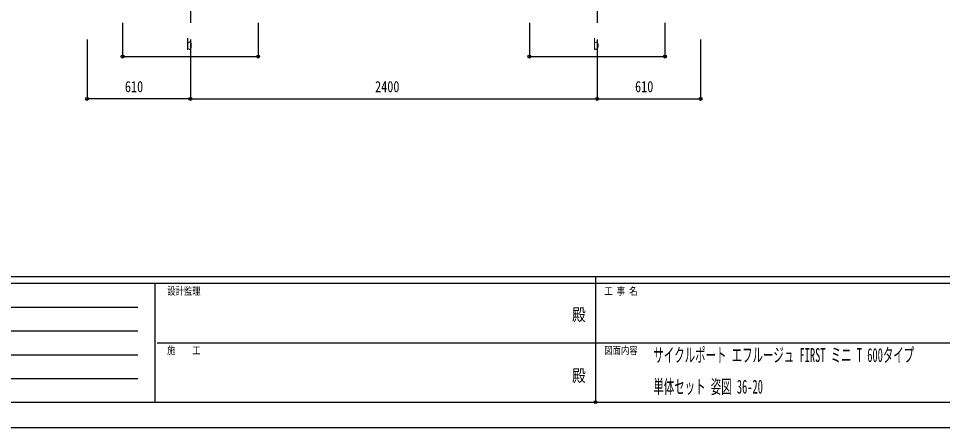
# Model space of a CAD drawing. Units: millimetres, scale not verified. Extents: x -8410 to 8410, y -5940 to 5940.
# Drawn here: x -3414 to 2038, y -5940 to -3525 of the extents above; entities that cross this region are included whole.
import ezdxf
from ezdxf.enums import TextEntityAlignment as Align

# ---------------------------------------------------------------- set-up
doc = ezdxf.new("R2010")
doc.units = ezdxf.units.MM
doc.header["$LTSCALE"] = 30
doc.header["$PDMODE"] = 32
doc.header["$PDSIZE"] = 15
for name, color, linetype in [('0-2_USER1', 3, 'Continuous'), ('0-4_YKK_12', 2, 'Continuous'), ('0-7_YKK_D', 6, 'Continuous'), ('0-8_YKK_ZWAK', 7, 'Continuous')]:
    doc.layers.add(name, color=color, linetype=linetype)
doc.styles.add('ＭＳ ゴシック', font='')
doc.styles.get('ＭＳ ゴシック').set_extended_font_data('MS Gothic')

msp = doc.modelspace()

# ---------------------------------------------------------------- linework, layer by layer
at = {"layer": '0-4_YKK_12'}
for p, q in [((-2399.43, -554.34), (-2399.43, -3550)), ((0.57, -554.34), (0.57, -3550))]:
    msp.add_line(p, q, dxfattribs=at)
at = {"layer": '0-7_YKK_D'}
for p, q in [((-2799.63, -3550), (-2799.63, -3751)), ((-1999.63, -3550), (-1999.63, -3751)), ((-399.63, -3550), (-399.63, -3751)), ((400.37, -3550), (400.37, -3751)), ((-3009.43, -3650), (-3009.43, -4001)), ((-2399.43, -3650), (-2399.43, -4001)), ((-2399.43, -3651), (-2399.43, -4001)), ((0.57, -3650), (0.57, -4001)), ((0.57, -3650), (0.57, -4001)), ((610.57, -3650), (610.57, -4001)), ((-2799.63, -3750), (-1999.63, -3750)), ((-399.63, -3750), (400.37, -3750)), ((-2399.43, -4000), (-3009.43, -4000)), ((-2399.43, -4000), (0.57, -4000)), ((0.57, -4000), (610.57, -4000))]:
    msp.add_line(p, q, dxfattribs=at)
for centre in [(-2799.63, -3750), (-1999.63, -3750), (-399.63, -3750), (400.37, -3750), (-3009.43, -4000), (-2399.43, -4000), (-2399.43, -4000), (0.57, -4000), (0.57, -4000), (610.57, -4000)]:
    msp.add_circle(centre, 8.5, dxfattribs=at)
at = {"layer": '0-8_YKK_ZWAK'}
for p, q in [((7790.04, -5050), (-7809.96, -5050)), ((-9.96, -5050), (-9.96, -5790)), ((-2609.96, -5090), (-7809.96, -5090)), ((-2609.96, -5090), (-2609.96, -5790)), ((-9.96, -5090), (-2609.96, -5090)), ((2590.04, -5090), (-9.96, -5090)), ((-7724.96, -5230), (-2709.96, -5230)), ((-7724.96, -5370), (-2709.96, -5370)), ((-2594.96, -5440), (-9.96, -5440)), ((-9.96, -5440), (2590.04, -5440)), ((-7724.96, -5510), (-2709.96, -5510)), ((-7724.96, -5650), (-2709.96, -5650)), ((-7809.96, -5790), (-2609.96, -5790)), ((-2609.96, -5790), (-9.96, -5790)), ((-9.96, -5790), (2590.04, -5790))]:
    msp.add_line(p, q, dxfattribs=at)
msp.add_lwpolyline([(-8410, -5940), (8410, -5940), (8410, 5940), (-8410, 5940)], close=True, dxfattribs=at)
msp.add_point((-9.96, -5790), dxfattribs=at)

# ---------------------------------------------------------------- texts
at = {"layer": '0-2_USER1', "style": 'ＭＳ ゴシック', "width": 0.55}
for s, p in [('サイクルポート エフルージュ FIRST ミニ T 600タイプ', (332, -5577.67)), ('単体セット 姿図 36-20', (332, -5764.33))]:
    msp.add_text(s, height=82.11, dxfattribs=at).set_placement(p, align=Align.BOTTOM_LEFT)
at = {"layer": '0-7_YKK_D', "style": 'ＭＳ ゴシック', "width": 0.8}
for s, p in [('b', (-2423.63, -3730)), ('b', (-23.63, -3730)), ('610', (-2786.03, -3980)), ('2400', (-1309.83, -3980)), ('610', (223.97, -3980))]:
    msp.add_text(s, height=65.98, dxfattribs=at).set_placement(p, align=Align.BOTTOM_LEFT)
at = {"layer": '0-8_YKK_ZWAK', "style": 'ＭＳ ゴシック', "width": 0.8}
for s, height, p in [('設計監理', 43.99, (-2536.63, -5170)), ('工 事 名', 43.99, (42.54, -5170)), ('殿', 73.31, (-147.33, -5331.67)), ('施\u3000\u3000工', 43.99, (-2536.63, -5520)), ('図面内容', 43.99, (42.54, -5520)), ('殿', 73.31, (-147.33, -5691.67))]:
    msp.add_text(s, height=height, dxfattribs=at).set_placement(p, align=Align.BOTTOM_LEFT)

doc.saveas('drawing.dxf')
